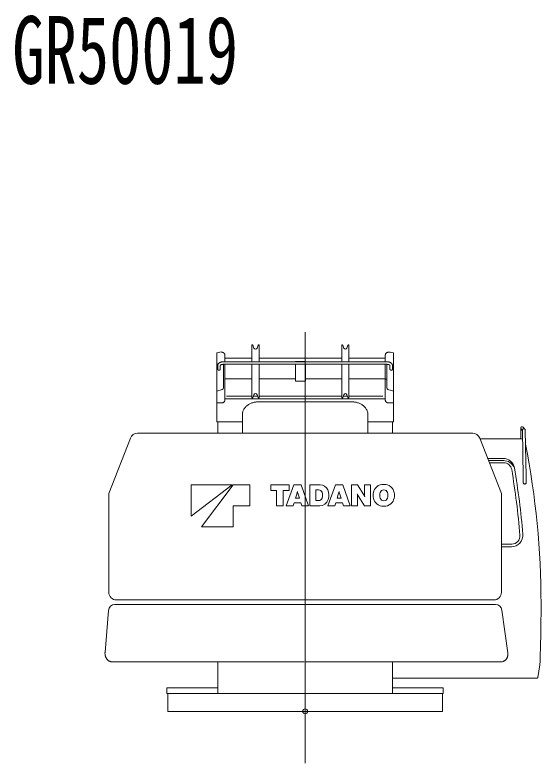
# Model space of a CAD drawing. Units: millimetres, scale not verified. Extents: x -34130 to 33905, y -21736 to 21716.
# Drawn here: x 3676 to 6864, y -19659 to -15126 of the extents above; entities that cross this region are included whole.
import ezdxf
from ezdxf.enums import TextEntityAlignment as Align

# ---------------------------------------------------------------- set-up
doc = ezdxf.new("R2010")
doc.units = ezdxf.units.MM
doc.header["$LTSCALE"] = 60
doc.header["$PDMODE"] = 32
doc.header["$PDSIZE"] = 30
doc.layers.add('0-0_0', color=3, linetype='Continuous', lineweight=18)
doc.styles.add('ＭＳ ゴシック', font='')
doc.styles.get('ＭＳ ゴシック').set_extended_font_data('MS Gothic')

msp = doc.modelspace()

# ---------------------------------------------------------------- linework, layer by layer
at = {"layer": '0-0_0', "color": 7}
for p, q in [((5434.26, -17047.43), (5434.26, -19658.93)), ((5112.26, -17126.25), (5112.26, -17226.98)), ((5115.26, -17125.73), (5112.76, -17125.73)), ((5124.06, -17144.15), (5118.06, -17127.7)), ((5148.87, -17127.7), (5142.87, -17144.15)), ((5154.26, -17125.73), (5151.66, -17125.73)), ((5154.76, -17126.23), (5154.76, -17226.98)), ((5656.76, -17126.23), (5656.76, -17226.98)), ((5657.26, -17125.73), (5659.76, -17125.73)), ((5662.56, -17127.7), (5668.56, -17144.15)), ((5687.37, -17144.15), (5693.37, -17127.7)), ((5696.16, -17125.73), (5698.76, -17125.73)), ((5699.26, -17126.25), (5699.26, -17226.98)), ((4927.76, -17167.86), (4898.26, -17173.83)), ((4898.26, -17173.83), (4898.26, -17590.86)), ((5950.26, -17169.78), (5939.26, -17169.78)), ((5950.26, -17169.79), (5970.26, -17173.83)), ((5970.26, -17173.83), (5970.26, -17590.86)), ((4948.26, -17187.98), (4948.26, -17226.98)), ((4948.26, -17205.73), (5112.26, -17205.73)), ((5154.76, -17205.73), (5656.76, -17205.73)), ((5699.26, -17205.73), (5920.26, -17205.73)), ((5920.26, -17187.98), (5920.26, -17226.98)), ((4904.26, -17250.84), (4904.26, -17271.06)), ((4905.26, -17242.73), (4905.26, -17245.25)), ((4907.26, -17240.73), (4907.66, -17240.73)), ((4920.26, -17250.84), (4920.26, -17271.06)), ((4939.26, -17242.98), (4939.26, -17386.31)), ((4940.26, -17226.98), (5928.37, -17226.98)), ((4940.26, -17242.98), (5928.66, -17242.98)), ((4948.26, -17242.98), (4948.26, -17458.46)), ((5112.26, -17242.98), (5112.26, -17445.23)), ((5154.76, -17242.98), (5154.76, -17445.23)), ((5376.76, -17225.73), (5375.76, -17226.73)), ((5375.76, -17242.98), (5375.76, -17344.73)), ((5376.76, -17225.73), (5434.76, -17225.73)), ((5434.76, -17225.73), (5435.76, -17226.73)), ((5435.76, -17242.98), (5435.76, -17344.73)), ((5656.76, -17242.98), (5656.76, -17445.23)), ((5699.26, -17242.98), (5699.26, -17445.23)), ((5920.26, -17242.98), (5920.26, -17458.46)), ((5929.26, -17242.99), (5929.26, -17386.31)), ((5948.26, -17250.84), (5948.26, -17271.06)), ((5964.26, -17250.84), (5964.26, -17271.06)), ((4948.26, -17330.73), (5112.26, -17330.73)), ((5154.76, -17330.73), (5375.76, -17330.73)), ((5376.76, -17345.73), (5375.76, -17344.73)), ((5376.76, -17345.73), (5434.76, -17345.73)), ((5434.76, -17345.73), (5435.76, -17344.73)), ((5435.76, -17330.73), (5656.76, -17330.73)), ((5699.26, -17330.73), (5920.26, -17330.73)), ((5929.26, -17332.34), (5920.26, -17332.34)), ((4931.97, -17395.92), (4898.26, -17405.58)), ((4898.26, -17405.59), (4898.26, -17476.63)), ((5936.47, -17395.92), (5970.26, -17405.58)), ((4958.56, -17435.51), (5112.26, -17435.51)), ((5112.76, -17445.73), (5115.26, -17445.73)), ((5118.06, -17443.75), (5124.06, -17427.31)), ((5121.06, -17435.51), (5145.87, -17435.51)), ((5142.87, -17427.31), (5148.87, -17443.75)), ((5151.66, -17445.73), (5154.26, -17445.73)), ((5154.76, -17435.51), (5656.76, -17435.51)), ((5659.76, -17445.73), (5657.26, -17445.73)), ((5668.56, -17427.31), (5662.56, -17443.75)), ((5665.56, -17435.51), (5690.37, -17435.51)), ((5693.37, -17443.75), (5687.37, -17427.31)), ((5698.76, -17445.73), (5696.16, -17445.73)), ((5699.26, -17435.51), (5906.26, -17435.51)), ((4898.26, -17476.63), (4929.26, -17476.63)), ((4948.26, -17452.88), (5920.26, -17452.88)), ((5154.26, -17470.11), (5714.26, -17470.11)), ((5054.26, -17545.58), (5054.26, -17590.86)), ((5814.26, -17545.58), (5814.26, -17590.86)), ((4898.26, -17590.86), (5054.26, -17590.86)), ((4904.26, -17590.86), (4904.26, -17660.73)), ((5054.26, -17590.86), (5054.26, -17660.73)), ((5970.26, -17590.86), (5814.26, -17590.86)), ((5814.26, -17590.86), (5814.26, -17660.73)), ((5964.26, -17590.86), (5964.26, -17660.73)), ((6740.87, -17629.34), (6740.87, -17693.8)), ((6756.37, -17623.95), (6766.56, -17636.74)), ((4418.47, -17660.73), (6450.06, -17660.73)), ((6742.87, -17634.75), (6751.16, -17645.24)), ((6756.76, -17922.86), (6751.16, -17642.3)), ((6774.06, -17922.52), (6768.47, -17642.08)), ((4244.26, -18025.03), (4375.66, -17689.93)), ((6492.87, -17689.93), (6624.26, -18025.02)), ((6494.37, -17693.73), (6740.87, -17693.73)), ((6540.97, -17812.69), (6633.97, -17812.69)), ((6546.47, -17826.69), (6637.97, -17826.69)), ((6551.37, -17839.19), (6637.06, -17839.19)), ((6756.66, -17922.69), (6756.66, -17960.96)), ((6773.97, -17922.69), (6773.97, -17960.96)), ((4743.47, -17973.2), (4743.47, -18163.72)), ((4743.47, -17973.2), (4991.26, -17973.2)), ((4743.47, -18163.72), (4991.26, -17973.2)), ((4807.06, -18227.24), (4997.66, -17973.2)), ((4997.66, -17973.2), (5099.26, -17973.2)), ((5099.26, -17973.2), (5099.26, -18100.22)), ((5226.26, -17973.2), (5337.26, -17973.2)), ((5226.26, -17973.2), (5226.26, -18007.66)), ((5366.06, -17973.18), (5320.06, -18100.22)), ((5337.26, -17973.2), (5337.26, -18007.66)), ((5366.06, -17973.2), (5409.47, -17973.2)), ((5409.47, -17973.2), (5455.47, -18100.22)), ((5462.06, -17973.2), (5525.47, -17973.2)), ((5462.06, -17973.2), (5462.06, -18100.22)), ((5572.47, -18100.22), (5618.47, -17973.2)), ((5618.47, -17973.2), (5661.87, -17973.2)), ((5661.87, -17973.2), (5707.87, -18100.22)), ((5714.47, -17973.2), (5752.26, -17973.2)), ((5714.47, -17973.2), (5714.47, -18100.22)), ((5752.26, -17973.18), (5789.66, -18034.06)), ((5795.06, -17973.2), (5831.26, -17973.2)), ((5795.06, -17973.2), (5795.06, -18033.84)), ((5831.26, -17973.2), (5831.26, -18100.22)), ((4244.26, -18025.03), (4244.26, -18624.72)), ((5226.26, -18007.66), (5261.66, -18007.66)), ((5261.66, -18007.66), (5261.66, -18100.22)), ((5301.87, -18007.66), (5301.87, -18100.22)), ((5301.87, -18007.66), (5337.26, -18007.66)), ((5385.06, -18024.1), (5375.47, -18054.9)), ((5387.26, -18014.04), (5388.06, -18014.04)), ((5390.47, -18024.1), (5399.87, -18054.9)), ((5499.66, -18004.48), (5499.66, -18068.3)), ((5499.66, -18004.48), (5516.26, -18004.48)), ((5637.47, -18024.1), (5628.06, -18054.9)), ((5639.66, -18014.04), (5640.66, -18014.04)), ((5642.87, -18024.1), (5652.47, -18054.9)), ((5750.26, -18030), (5751.06, -18030)), ((5750.87, -18039.58), (5750.87, -18100.22)), ((5756.26, -18039.36), (5793.66, -18100.22)), ((6624.26, -18624.72), (6624.26, -18025.02)), ((5367.26, -18081.72), (5361.47, -18100.22)), ((5367.26, -18081.7), (5408.26, -18081.7)), ((5375.47, -18054.9), (5399.87, -18054.9)), ((5408.26, -18081.72), (5413.87, -18100.22)), ((5499.66, -18068.3), (5516.06, -18068.3)), ((5619.66, -18081.72), (5614.06, -18100.22)), ((5619.66, -18081.7), (5660.66, -18081.7)), ((5628.06, -18054.9), (5652.47, -18054.9)), ((5660.66, -18081.7), (5666.26, -18100.22)), ((5794.87, -18043.42), (5795.47, -18043.42)), ((4997.66, -18100.22), (5099.26, -18100.22)), ((4997.66, -18100.22), (4997.66, -18227.24)), ((5261.66, -18100.22), (5301.87, -18100.22)), ((5320.06, -18100.22), (5361.47, -18100.22)), ((5413.87, -18100.22), (5455.47, -18100.22)), ((5462.06, -18100.22), (5522.47, -18100.22)), ((5572.47, -18100.22), (5614.06, -18100.22)), ((5666.26, -18100.22), (5707.87, -18100.22)), ((5714.47, -18100.22), (5750.87, -18100.22)), ((5793.66, -18100.22), (5831.26, -18100.22)), ((4807.06, -18227.24), (4997.66, -18227.24)), ((6624.26, -18332.69), (6686.76, -18332.69)), ((6624.26, -18348.69), (6684.47, -18348.69)), ((4290.26, -18670.72), (6578.37, -18670.72)), ((4281.47, -18697.84), (6587.87, -18697.84)), ((4221.47, -18988.78), (4241.56, -18734.69)), ((6627.56, -18732.44), (6662.76, -18990.86)), ((4256.66, -19044.72), (5429.26, -19044.72)), ((4904.26, -19044.72), (4904.26, -19237.73)), ((6629.56, -19044.72), (5439.26, -19044.72)), ((5964.26, -19044.72), (5964.26, -19237.73)), ((6844.66, -19141.05), (6857.37, -19063.73)), ((5964.26, -19143.73), (6841.56, -19143.73)), ((4596.76, -19203.73), (4904.26, -19203.73)), ((4596.76, -19203.73), (4596.76, -19237.73)), ((6271.76, -19203.73), (5964.26, -19203.73)), ((6271.76, -19203.73), (6271.76, -19237.73)), ((4596.76, -19237.73), (6271.76, -19237.73)), ((4602.26, -19237.73), (4602.26, -19345.73)), ((6266.26, -19237.73), (6266.26, -19345.73)), ((6266.26, -19345.73), (4602.26, -19345.73))]:
    msp.add_line(p, q, dxfattribs=at)
for points in [[(4948.26, -17187.98), (4948.26, -17186.94), (4948.16, -17185.9), (4947.97, -17184.87), (4947.76, -17183.84), (4947.47, -17182.84), (4947.16, -17181.85), (4946.76, -17180.88), (4946.26, -17179.94), (4945.76, -17179.03), (4945.26, -17178.14), (4944.66, -17177.29), (4943.97, -17176.48), (4943.26, -17175.7), (4942.56, -17174.97), (4941.76, -17174.28), (4940.97, -17173.63), (4940.06, -17173.03), (4939.16, -17172.47), (4938.26, -17171.97), (4937.36, -17171.52), (4936.36, -17171.11), (4935.36, -17170.76), (4934.36, -17170.46), (4933.36, -17170.22), (4932.36, -17170.03), (4931.26, -17169.89), (4930.26, -17169.81), (4929.26, -17169.78), (4928.16, -17169.81)], [(5939.26, -17169.78), (5938.16, -17169.81), (5937.16, -17169.89), (5936.16, -17170.01), (5935.26, -17170.19), (5934.26, -17170.42), (5933.26, -17170.7), (5932.26, -17171.03), (5931.37, -17171.4), (5930.47, -17171.83), (5929.56, -17172.3), (5928.66, -17172.82), (5927.87, -17173.38), (5927.06, -17173.99), (5926.26, -17174.63), (5925.56, -17175.32), (5924.87, -17176.05), (5924.16, -17176.82), (5923.56, -17177.62), (5923.06, -17178.45), (5922.47, -17179.31), (5922.06, -17180.2), (5921.66, -17181.12), (5921.26, -17182.06), (5920.97, -17183.01), (5920.66, -17183.99), (5920.47, -17184.97), (5920.37, -17185.97), (5920.26, -17186.97), (5920.26, -17187.98)], [(4940.26, -17226.98), (4938.56, -17227), (4936.97, -17227.07), (4935.36, -17227.2), (4933.76, -17227.37), (4932.06, -17227.6), (4930.47, -17227.87), (4928.86, -17228.2), (4927.26, -17228.58), (4925.66, -17229.01), (4924.16, -17229.5), (4922.56, -17230.04), (4921.06, -17230.65), (4919.56, -17231.31), (4918.06, -17232.03), (4916.66, -17232.81), (4915.26, -17233.66), (4913.86, -17234.58), (4912.56, -17235.56), (4911.36, -17236.62), (4910.16, -17237.74), (4909.06, -17238.95), (4907.97, -17240.22), (4907.06, -17241.57), (4906.26, -17242.98), (4905.56, -17244.46), (4904.97, -17246), (4904.56, -17247.59), (4904.36, -17249.21), (4904.26, -17250.84)], [(4905.26, -17242.73), (4907.26, -17240.73), (4907.26, -17241.3)], [(4940.26, -17242.98), (4939.47, -17242.98), (4938.66, -17243), (4937.86, -17243.03), (4937.06, -17243.07), (4936.26, -17243.13), (4935.56, -17243.2), (4934.76, -17243.28), (4933.97, -17243.38), (4933.16, -17243.49), (4932.36, -17243.61), (4931.56, -17243.75), (4930.86, -17243.9), (4930.06, -17244.08), (4929.26, -17244.26), (4928.56, -17244.47), (4927.76, -17244.7), (4926.97, -17244.95), (4926.26, -17245.22), (4925.56, -17245.51), (4924.86, -17245.84), (4924.06, -17246.2), (4923.47, -17246.59), (4922.76, -17247.02), (4922.16, -17247.51), (4921.56, -17248.05), (4921.06, -17248.65), (4920.66, -17249.32), (4920.36, -17250.06), (4920.26, -17250.84)], [(5964.26, -17250.84), (5964.16, -17249.2), (5963.87, -17247.59), (5963.47, -17246), (5962.87, -17244.47), (5962.16, -17242.98), (5961.37, -17241.57), (5960.47, -17240.22), (5959.47, -17238.95), (5958.37, -17237.75), (5957.16, -17236.62), (5955.87, -17235.57), (5954.56, -17234.58), (5953.16, -17233.66), (5951.76, -17232.82), (5950.37, -17232.03), (5948.87, -17231.31), (5947.37, -17230.65), (5945.87, -17230.05), (5944.37, -17229.5), (5942.76, -17229.01), (5941.16, -17228.58), (5939.56, -17228.2), (5937.97, -17227.87), (5936.37, -17227.6), (5934.76, -17227.37), (5933.16, -17227.2), (5931.47, -17227.08), (5929.87, -17227), (5928.26, -17226.98)], [(5948.26, -17250.84), (5948.16, -17250.06), (5947.87, -17249.32), (5947.47, -17248.65), (5946.87, -17248.05), (5946.37, -17247.51), (5945.66, -17247.03), (5945.06, -17246.59), (5944.37, -17246.2), (5943.66, -17245.84), (5942.97, -17245.52), (5942.16, -17245.22), (5941.47, -17244.95), (5940.66, -17244.7), (5939.97, -17244.47), (5939.16, -17244.27), (5938.47, -17244.08), (5937.66, -17243.91), (5936.87, -17243.75), (5936.06, -17243.61), (5935.37, -17243.49), (5934.56, -17243.38), (5933.76, -17243.28), (5932.97, -17243.2), (5932.16, -17243.13), (5931.37, -17243.08), (5930.56, -17243.03), (5929.76, -17243), (5929.06, -17242.98), (5928.26, -17242.98)], [(4904.26, -17271.06), (4904.26, -17271.91), (4904.47, -17272.74), (4904.66, -17273.55), (4905.06, -17274.33), (4905.47, -17275.07), (4905.97, -17275.75), (4906.47, -17276.38), (4907.16, -17276.94), (4907.86, -17277.44), (4908.56, -17277.85), (4909.36, -17278.19), (4910.16, -17278.44), (4910.97, -17278.61), (4911.86, -17278.7), (4912.66, -17278.7), (4913.56, -17278.61), (4914.36, -17278.44), (4915.16, -17278.19), (4915.97, -17277.85), (4916.66, -17277.44), (4917.36, -17276.95), (4917.97, -17276.38), (4918.56, -17275.76), (4919.06, -17275.07), (4919.47, -17274.33), (4919.86, -17273.55), (4920.06, -17272.74), (4920.16, -17271.91), (4920.26, -17271.06)], [(5948.26, -17271.06), (5948.26, -17271.91), (5948.37, -17272.74), (5948.66, -17273.55), (5948.97, -17274.33), (5949.37, -17275.07), (5949.87, -17275.75), (5950.47, -17276.38), (5951.06, -17276.94), (5951.76, -17277.44), (5952.56, -17277.85), (5953.26, -17278.19), (5954.16, -17278.44), (5954.97, -17278.61), (5955.76, -17278.7), (5956.66, -17278.7), (5957.47, -17278.61), (5958.26, -17278.44), (5959.16, -17278.19), (5959.87, -17277.85), (5960.66, -17277.44), (5961.37, -17276.95), (5961.97, -17276.38), (5962.56, -17275.76), (5963.06, -17275.07), (5963.47, -17274.33), (5963.76, -17273.55), (5964.06, -17272.74), (5964.16, -17271.91), (5964.26, -17271.06)], [(5970.26, -17405.59), (5970.26, -17476.63), (5939.26, -17476.63)], [(4929.26, -17476.63), (4930.26, -17476.6), (4931.26, -17476.53), (4932.26, -17476.4), (4933.26, -17476.22), (4934.26, -17475.99), (4935.16, -17475.72), (4936.16, -17475.39), (4937.06, -17475.01), (4937.97, -17474.59), (4938.86, -17474.12), (4939.76, -17473.6), (4940.56, -17473.04), (4941.36, -17472.44), (4942.16, -17471.79), (4942.86, -17471.1), (4943.56, -17470.38), (4944.26, -17469.61), (4944.86, -17468.82), (4945.47, -17467.99), (4945.97, -17467.12), (4946.47, -17466.23), (4946.86, -17465.32), (4947.26, -17464.38), (4947.56, -17463.43), (4947.76, -17462.45), (4947.97, -17461.47), (4948.16, -17460.47), (4948.26, -17459.47), (4948.26, -17458.46)], [(5154.26, -17470.11), (5149.47, -17470.2), (5144.66, -17470.46), (5139.97, -17470.89), (5135.16, -17471.49), (5130.47, -17472.27), (5125.76, -17473.23), (5121.16, -17474.36), (5116.56, -17475.67), (5112.06, -17477.16), (5107.56, -17478.83), (5103.16, -17480.69), (5098.86, -17482.74), (5094.66, -17484.98), (5090.56, -17487.41), (5086.56, -17490.03), (5082.66, -17492.85), (5078.97, -17495.87), (5075.47, -17499.09), (5072.16, -17502.5), (5068.97, -17506.11), (5066.06, -17509.91), (5063.47, -17513.9), (5061.16, -17518.05), (5059.06, -17522.37), (5057.36, -17526.83), (5056.06, -17531.4), (5055.06, -17536.08), (5054.47, -17540.81), (5054.26, -17545.58)], [(5814.26, -17545.58), (5814.06, -17540.81), (5813.47, -17536.08), (5812.47, -17531.4), (5811.06, -17526.83), (5809.37, -17522.37), (5807.37, -17518.06), (5804.97, -17513.9), (5802.37, -17509.92), (5799.47, -17506.12), (5796.37, -17502.51), (5792.97, -17499.09), (5789.47, -17495.88), (5785.76, -17492.86), (5781.97, -17490.04), (5777.97, -17487.41), (5773.87, -17484.98), (5769.56, -17482.74), (5765.26, -17480.7), (5760.87, -17478.84), (5756.47, -17477.16), (5751.87, -17475.67), (5747.26, -17474.36), (5742.66, -17473.23), (5737.97, -17472.27), (5733.26, -17471.49), (5728.56, -17470.89), (5723.76, -17470.46), (5718.97, -17470.2), (5714.26, -17470.11)], [(5920.26, -17458.46), (5920.26, -17459.47), (5920.37, -17460.47), (5920.47, -17461.47), (5920.66, -17462.45), (5920.97, -17463.43), (5921.26, -17464.38), (5921.66, -17465.32), (5922.06, -17466.23), (5922.47, -17467.12), (5923.06, -17467.98), (5923.56, -17468.81), (5924.26, -17469.61), (5924.87, -17470.37), (5925.56, -17471.1), (5926.26, -17471.79), (5927.06, -17472.44), (5927.87, -17473.04), (5928.76, -17473.6), (5929.56, -17474.12), (5930.47, -17474.59), (5931.37, -17475.01), (5932.37, -17475.39), (5933.26, -17475.72), (5934.26, -17475.99), (5935.26, -17476.22), (5936.16, -17476.4), (5937.16, -17476.53), (5938.16, -17476.6), (5939.26, -17476.63)], [(6756.66, -17960.96), (6756.76, -17961.82), (6756.97, -17962.68), (6757.26, -17963.5), (6757.66, -17964.27), (6758.06, -17964.99), (6758.66, -17965.65), (6759.26, -17966.25), (6759.97, -17966.77), (6760.76, -17967.22), (6761.56, -17967.59), (6762.37, -17967.89), (6763.16, -17968.12), (6764.06, -17968.27), (6764.97, -17968.35), (6765.76, -17968.35), (6766.66, -17968.27), (6767.47, -17968.12), (6768.37, -17967.9), (6769.16, -17967.6), (6769.97, -17967.22), (6770.66, -17966.77), (6771.37, -17966.25), (6772.06, -17965.66), (6772.56, -17965), (6773.06, -17964.27), (6773.47, -17963.5), (6773.76, -17962.68), (6773.97, -17961.82), (6773.97, -17960.96)], [(4221.47, -18988.78), (4221.26, -18991.25), (4221.26, -18993.73), (4221.26, -18996.21), (4221.47, -18998.69), (4221.66, -19001.16), (4221.97, -19003.62), (4222.47, -19006.06), (4222.97, -19008.49), (4223.56, -19010.89), (4224.36, -19013.26), (4225.16, -19015.59), (4226.06, -19017.89), (4227.16, -19020.14), (4228.26, -19022.34), (4229.56, -19024.48), (4230.97, -19026.56), (4232.36, -19028.56), (4233.97, -19030.49), (4235.56, -19032.34), (4237.36, -19034.09), (4239.16, -19035.75), (4241.16, -19037.3), (4243.16, -19038.74), (4245.26, -19040.06), (4247.47, -19041.26), (4249.66, -19042.33), (4251.97, -19043.26), (4254.26, -19044.06), (4256.66, -19044.72)], [(6629.56, -19044.72), (6631.97, -19044.1), (6634.16, -19043.35), (6636.47, -19042.48), (6638.66, -19041.48), (6640.76, -19040.36), (6642.76, -19039.12), (6644.76, -19037.77), (6646.66, -19036.3), (6648.47, -19034.73), (6650.16, -19033.06), (6651.87, -19031.29), (6653.37, -19029.44), (6654.76, -19027.51), (6656.06, -19025.5), (6657.26, -19023.42), (6658.37, -19021.29), (6659.37, -19019.1), (6660.26, -19016.87), (6660.97, -19014.59), (6661.66, -19012.28), (6662.16, -19009.95), (6662.56, -19007.59), (6662.97, -19005.21), (6663.16, -19002.82), (6663.26, -19000.43), (6663.26, -18998.03), (6663.16, -18995.63), (6663.06, -18993.24), (6662.76, -18990.85)]]:
    msp.add_lwpolyline(points, dxfattribs=at)
for centre, radius, start, end in [((5112.76, -17126.23), 0.5, 90, 180), ((5115.26, -17128.73), 3, 20.0018, 90.0052), ((5151.66, -17128.73), 3, 90.0054, 160.002), ((5154.26, -17126.23), 0.5, 0.00004, 90), ((5657.26, -17126.23), 0.5, 90, 180), ((5659.76, -17128.73), 3, 19.9982, 89.9946), ((5696.16, -17128.73), 3, 89.9948, 159.998), ((5698.76, -17126.23), 0.5, 0, 90), ((5133.47, -17140.73), 10, 200, 340), ((5677.97, -17140.73), 10, 200, 340), ((4929.26, -17386.31), 10, 285.9717, 0), ((5939.26, -17386.31), 10, 180, 254.028), ((5112.76, -17445.23), 0.5, 180, 270), ((5115.26, -17442.73), 3, 269.9947, 340), ((5133.47, -17430.73), 10, 20, 160), ((5151.66, -17442.73), 3, 199.998, 269.9946), ((5154.26, -17445.23), 0.5, 270, 0.00004), ((5657.26, -17445.23), 0.5, 180, 270), ((5659.76, -17442.73), 3, 270.0054, 340.0018), ((5677.97, -17430.73), 10, 20, 160), ((5696.16, -17442.73), 3, 200, 270.0053), ((5698.76, -17445.23), 0.5, 270, 0), ((6749.56, -17629.34), 8.65, 38.6476, 220.099), ((4418.47, -17706.73), 46, 89.9999, 158.587), ((6450.06, -17706.73), 46, 21.4134, 90.0001), ((6759.76, -17642.13), 8.65, 0, 182.006), ((6738.87, -17723.73), 30, 63.5132, 90), ((1854.26, -18693.73), 5009.99, 0, 11.1216), ((6633.97, -17882.69), 70, 9.63043, 90), ((6637.06, -17889.19), 50, 9.54841, 89.9989), ((6637.97, -17894.69), 68, 24.8482, 89.9997), ((1854.26, -18693.73), 4899.99, 4.8588, 9.5508), ((1854.26, -18693.73), 4917.99, 4.90902, 9.63043), ((5525.47, -18022.98), 49.79, 23.9325, 90), ((5905.06, -18027.42), 56.17, 107.345, 153.043), ((5911.06, -18046.92), 76.6, 72.7368, 107.324), ((5917.26, -18027.42), 56.17, 27.0619, 72.7368), ((5321.26, -18004.48), 66.64, 342.867, 351.73869), ((5454.06, -18004.48), 66.64, 188.261, 197.133), ((5516.26, -18026.82), 22.34, 22.213, 90), ((5492.06, -18036.7), 48.51, 340.2753, 22.213), ((5494.66, -18036.7), 83.62, 341.626, 23.9326), ((5573.87, -18004.48), 66.64, 342.867, 351.73869), ((5706.47, -18004.48), 66.64, 188.261, 197.133), ((5669.26, -18039.58), 81.71, 0, 6.7298), ((5863.87, -17973.2), 126.34, 206.723, 211.578), ((5682.06, -18100.22), 126.34, 26.7229, 31.5782), ((5876.66, -18033.84), 81.71, 180, 186.73), ((5923.26, -18036.7), 76.6, 152.861, 207.131), ((5951.66, -18036.7), 64.47, 165.132, 194.869), ((5911.06, -18026.08), 22.57, 14.6889, 164.8), ((5870.66, -18036.7), 64.47, 345.3112, 14.6888), ((5899.06, -18036.7), 76.6, 332.9381, 27.0619), ((5516.06, -18045.32), 22.98, 270, 340.2753), ((5522.47, -18045.96), 54.26, 270, 341.626), ((5905.06, -18046), 56.17, 206.967, 252.685), ((5911.06, -18047.34), 22.57, 195.203, 345.311), ((5917.26, -18046), 56.17, 287.2632, 332.9381), ((5911.06, -18026.5), 76.6, 252.699, 287.2632), ((6684.47, -18278.69), 70, 270.0002, 4.91105), ((6686.76, -18282.69), 50, 270.0007, 4.86155), ((4290.26, -18624.72), 46, 180, 270), ((6578.26, -18624.72), 46, 270, 360), ((4281.47, -18737.84), 40, 90, 175.477), ((6587.87, -18737.84), 40, 7.76112, 90), ((-3135.74, -18693.73), 9999.99, 357.87899, 0), ((6841.56, -19140.52), 3.2, 270.018, 350.66711)]:
    msp.add_arc(centre, radius, start, end, dxfattribs=at)
at = {"layer": '0-0_0', "color": 1}
msp.add_point((5434.26, -19345.72), dxfattribs=at)

# ---------------------------------------------------------------- texts
at = {"layer": '0-0_0', "color": 7, "style": 'ＭＳ ゴシック', "width": 0.7}
msp.add_text('GR50019', height=410.6, dxfattribs=at).set_placement((3659.47, -15666.65), align=Align.BOTTOM_LEFT)

doc.saveas('drawing.dxf')
